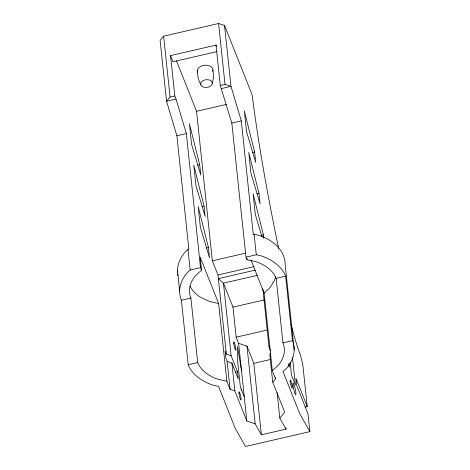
<?xml version="1.0" encoding="UTF-8"?>
<svg xmlns="http://www.w3.org/2000/svg" width="470" height="470" viewBox="0 0 470 470"><rect width="100%" height="100%" fill="white"/><g stroke="black" fill="none" stroke-linecap="round" stroke-linejoin="round"><path stroke-width="0.7" d="M212.358 83.261A5.887 3.889 -6 0 0 203.598 80.352A5.887 3.889 -6 0 0 203.51 87.115A5.887 3.889 -6 0 0 212.358 83.261L213.615 76.557L212.922 69.965M278.698 248.542A346.396 47.364 77 0 1 252.496 97.895L252.061 94.64L224.537 25.48L218.579 23.5L163.63 36.19L160.117 40.361L166.556 101.25L176.89 135.777L188.858 249.294L188.006 249.494L184.957 252.267A54.015 35.667 -6 0 0 177.566 272.7M176.027 99.058L174.805 95.986L170.07 97.079L166.556 101.25L176.027 99.058L186.361 133.586L200.496 267.63L201.524 270.203L195.585 275.602A44.168 29.164 -6 0 0 190.885 298.05L197.7 362.558A44.168 29.164 -6 0 0 217.974 379.237L226.851 381.217L230.077 389.325L234.841 390.905L246.832 421.038L255.175 423.811L261.379 434.826L286.001 429.139L285.848 427.677M270.608 350.967L269.016 346.972L269.95 345.861M270.726 353.187L269.792 354.304L272.735 382.157L284.726 412.284L279.809 418.124L286.001 429.139M272.735 382.157L275.543 378.82L275.397 377.392M200.496 267.63L190.18 270.015L187.125 272.794A54.015 35.667 -6 0 0 181.379 300.248L188.194 364.755A54.015 35.667 -6 0 0 212.986 385.153L218.568 386.399L235.282 428.405L245.475 446.5L309.883 431.625L308.014 413.958L296.758 385.67L295.983 378.344L307.239 406.626L305.106 407.12M275.543 378.82L272.318 370.718L264.105 293.016L270.044 287.617L274.539 280.32A44.168 29.164 -6 0 0 275.637 276.853M272.318 370.718L278.258 365.313A44.168 29.164 -6 0 0 282.958 342.865L276.143 278.363A44.168 29.164 -6 0 0 255.868 261.678L246.991 259.699L245.969 257.131L231.833 123.087L220.277 85.481L216.012 45.12L170.54 55.619L174.805 95.986M217.034 51.594L172.983 61.77L170.54 55.619M220.277 85.481L225.013 84.388L230.976 86.368L241.304 120.896L253.271 234.418L254.123 234.219L258.682 235.241A54.015 35.667 -6 0 1 285.184 264.81L294.173 349.839M221.499 88.56L230.976 86.368L224.537 25.48M176.473 60.847L196.548 111.296L226.393 104.405M176.89 135.777L186.361 133.586M231.833 123.087L241.304 120.896M197.653 165.187L199.68 164.717L189.416 123.722L191.607 144.425L200.778 175.075L199.68 164.717M252.596 152.497L254.628 152.027L244.365 111.026L246.55 131.735L255.721 162.379L254.628 152.027M202.03 206.6L204.062 206.136L193.799 165.135L195.984 185.844L205.155 216.488L204.062 206.136M256.972 193.91L259.005 193.446L248.742 152.445L250.927 173.154L260.098 203.798L259.005 193.446M206.406 248.019L208.439 247.549L198.175 206.547L200.361 227.257L209.532 257.901L208.439 247.549M261.355 235.329L263.382 234.859L253.118 193.857L255.31 214.567L261.978 236.857M196.548 111.296L212.358 260.832L245.751 253.118M245.969 257.131L256.291 254.746L260.856 255.762A54.015 35.667 -6 0 1 285.648 276.166L292.463 340.668A54.015 35.667 -6 0 1 286.718 368.128L282.987 371.523L299.701 413.529L309.883 431.625M212.358 260.832L217.986 274.974L254.223 266.602M255.322 270.103L218.374 278.639L223.45 283.157L232.997 307.133L236.175 337.19L238.619 343.341L246.832 421.038M257.137 275.373L223.45 283.157L231.123 355.725L237.485 371.711L238.261 379.043L231.898 363.052L227.128 361.471L225.905 358.393L225.13 351.066L226.358 354.139L231.123 355.725M181.379 300.248L190.885 298.05M276.143 278.363L285.648 276.166M232.997 307.133L264.451 299.872M236.175 337.19L267.63 329.922M188.194 364.755L197.7 362.558M282.958 342.865L292.463 340.668M238.619 343.341L246.962 346.114L253.818 363.328L270.702 359.427M235.394 372.193L237.485 371.711M226.851 381.217L218.638 303.52L209.761 301.54L200.708 297.375A44.168 29.164 -6 0 1 190.056 286.154M200.802 84.888L198.211 78.725L197.265 70.8M216.012 45.12L216.5 46.348M250.962 259.986L264.105 293.016M288.345 364.538L289.414 367.223L288.991 363.228M218.638 303.52L200.126 257.008L201.524 270.203M244.277 396.85L240.364 387.01L237.626 361.142L237.514 346.513L241.539 370.977M292.458 357.723L295.43 385.036L291.517 375.195L290.149 362.258M307.239 406.626L302.821 364.849L300.565 355.414A49.074 6.709 77 0 1 291.112 324.318M263.382 234.859L263.746 238.308M277.124 392.709L279.809 418.124M262.877 288.915L269.016 346.972M254.123 234.219L256.291 254.746M246.844 258.312L246.991 259.699M218.579 23.5L225.013 84.388M253.818 363.328L261.379 434.826M246.962 346.114L255.175 423.811M231.898 363.052L234.841 390.905M217.986 274.974L226.358 354.139M227.128 361.471L230.077 389.325M188.006 249.494L190.18 270.015M163.63 36.19L170.07 97.079M177.496 270.555L179.669 291.077M177.966 275.561A54.015 35.667 -6 0 1 177.719 274.133M197.518 72.133A7.849 5.182 -6 0 1 205.167 65.177A7.849 5.182 -6 0 1 212.634 71.323M241.11 388.943A2.943 2.174 -21.7 0 1 241.568 390.547M290.149 381.44A4.218 0.576 77 0 0 292.011 388.138A4.218 0.576 77 0 0 291.435 382.68A4.218 0.576 77 0 0 290.149 381.44M292.933 385.218A5.887 0.805 77 0 0 295.542 394.565A5.887 0.805 77 0 0 294.737 386.945A5.887 0.805 77 0 0 292.933 385.218M238.989 393.255A4.218 0.576 77 0 0 240.857 399.952A4.218 0.576 77 0 0 240.282 394.495A4.218 0.576 77 0 0 238.989 393.255M233.719 343.411A4.218 0.576 77 0 0 235.588 350.109A4.218 0.576 77 0 0 235.012 344.645A4.218 0.576 77 0 0 233.719 343.411"/></g></svg>
